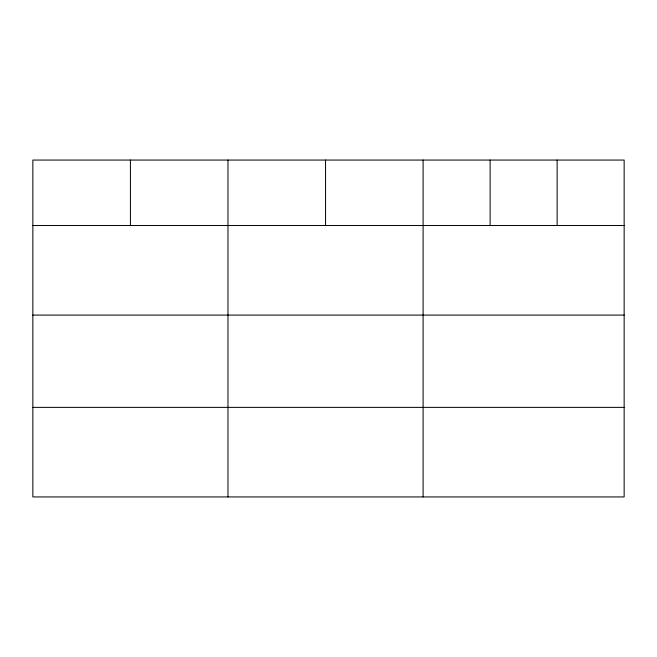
<?xml version="1.0" encoding="UTF-8"?>
<svg xmlns="http://www.w3.org/2000/svg" width="657" height="657" viewBox="0 0 657 657"><rect width="100%" height="100%" fill="white"/><g stroke="black" fill="none" stroke-linecap="round" stroke-linejoin="round"><path stroke-width="0.99" d="M624.15 315.089L624.15 160.062L32.85 160.062L32.85 496.938L624.15 496.938L624.15 315.089L32.85 315.089M32.85 225.523L624.15 225.523M32.85 407.373L624.15 407.373M557.136 160.062L557.136 225.523M490.122 160.062L490.122 225.523M423.108 160.062L423.108 496.938M325.543 160.062L325.543 225.523M227.979 160.062L227.979 496.938M130.415 160.062L130.415 225.523"/></g></svg>
